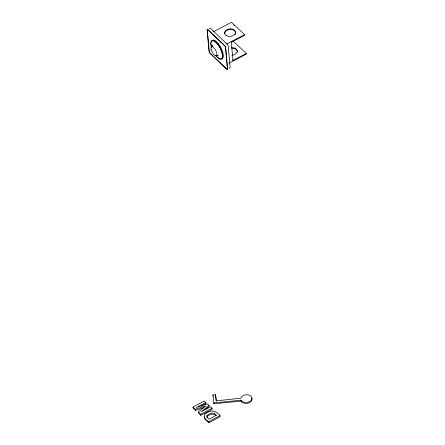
<?xml version="1.0" encoding="UTF-8"?>
<svg xmlns="http://www.w3.org/2000/svg" width="445" height="445" viewBox="0 0 445 445"><rect width="100%" height="100%" fill="white"/><g stroke="black" fill="none" stroke-linecap="round" stroke-linejoin="round"><path stroke-width="0.67" d="M212.521 46.119L212.565 45.412L212.454 46.197M204.455 416.236C203.181 419.212 207.487 420.87 208.833 422.75L220.147 416.692L220.053 415.63C217.611 412.443 213.65 409.795 209.584 411.558A11.092 7.621 -5.1 0 0 206.463 413.049C201.724 415.285 205.534 420.163 208.738 421.693L208.833 422.75M205.851 402.469L196.345 407.542L207.359 403.865L208.983 405.373L200.995 411.853L210.479 406.758L212.037 408.204L212.132 409.261L200.817 415.319L198.387 413.06L198.292 412.003L205.729 405.89L195.388 409.311L192.98 407.08L204.294 401.023L205.851 402.469L205.946 403.526L201.24 406.046M204.817 409.884L209.078 406.43L208.983 405.373M200.817 415.319L200.723 414.262L212.037 408.204M208.738 421.693L220.053 415.63M213.138 31.873L231.539 22.25L244.539 34.632L244.6 35.344L231.322 42.286L232.941 60.414L246.219 53.467L233.219 41.085L231.411 42.03M226.75 43.938L244.539 34.632M229.108 63.157L246.28 54.173L246.219 53.467M192.98 407.08L193.074 408.137L195.483 410.373L203.882 407.587M213.027 395.872L212.944 394.982L215.547 394.715L216.264 400.839L240.767 398.219A5.646 3.877 -5.1 0 1 249.172 395.171A5.646 3.877 -5.1 0 1 249.912 401.485A5.646 3.877 -5.1 0 1 241.012 400.205L213.873 402.881L213.95 403.776L241.079 401.101A5.646 3.877 -5.1 0 0 248.288 403.126A5.646 3.877 -5.1 0 0 251.714 397.997M217.121 55.514L218.217 55.853L217.633 55.558M216.17 415.88C213.85 412.532 208.588 414.356 206.858 417.288L206.903 417.755M198.292 412.003L200.723 414.262M233.603 24.864L234.604 25.816M232.385 59.886L232.941 60.414M216.264 401.051L215.547 394.715M212.944 394.982L213.95 403.776M240.968 400.105L241.045 400.995M195.388 409.311L195.483 410.373M231.75 48.349A5.512 3.788 -5.1 0 1 237.33 52.076M231.689 47.643A5.512 3.788 -5.1 0 1 237.274 51.119A5.512 3.788 -5.1 0 1 231.856 55.225M224.675 33.87A5.512 3.788 -5.1 0 1 231.144 29.526A5.512 3.788 -5.1 0 1 235.121 34.704M211.403 46.464A10.029 3.766 62.4 0 1 215.586 42.114A10.029 3.766 62.4 0 1 222.45 55.842A10.029 3.766 62.4 0 1 215.881 55.425M211.442 47.348A10.513 3.944 62.4 0 1 215.08 41.379A10.513 3.944 62.4 0 1 222.711 55.853A10.513 3.944 62.4 0 1 215.842 55.697M212.093 40.473A10.513 3.944 62.4 0 1 220.67 47.304A10.513 3.944 62.4 0 1 222.055 58.879M229.153 67.835A1.93 0.723 62.4 0 0 230.126 67.484L228.257 46.541A1.93 0.723 62.4 0 0 227.039 44.105L210.641 28.48A1.93 0.723 62.4 0 0 209.673 28.836M217.388 43.171A10.029 3.766 62.4 0 1 218.05 43.96M219.018 45.279A10.029 3.766 62.4 0 1 219.936 46.731M206.925 415.791L207.07 417.182L209.078 419.134L216.459 415.179C214.184 411.542 209.217 413.094 206.925 415.791M224.503 45.435L208.104 29.804A1.93 0.723 62.4 0 0 207.136 30.16L209.005 51.097A1.93 0.723 62.4 0 0 210.224 53.539L226.622 69.164A1.93 0.723 62.4 0 0 227.59 68.808L225.721 47.871A1.93 0.723 62.4 0 0 224.503 45.435M224.53 45.713L208.127 30.088A1.541 0.579 62.4 0 0 207.353 30.371L209.222 51.309A1.541 0.579 62.4 0 0 210.196 53.255L226.594 68.88A1.541 0.579 62.4 0 0 227.373 68.602L225.504 47.66A1.541 0.579 62.4 0 0 224.53 45.713M226.527 35.656A5.512 3.788 -5.1 0 0 235.5 33.03A5.512 3.788 -5.1 0 0 228.246 29.109A5.512 3.788 -5.1 0 0 226.527 35.656M211.208 49.517A5.207 1.952 62.4 0 0 216.298 55.909A5.207 1.952 62.4 0 0 214.412 48.344A5.207 1.952 62.4 0 0 211.208 49.517"/></g></svg>
